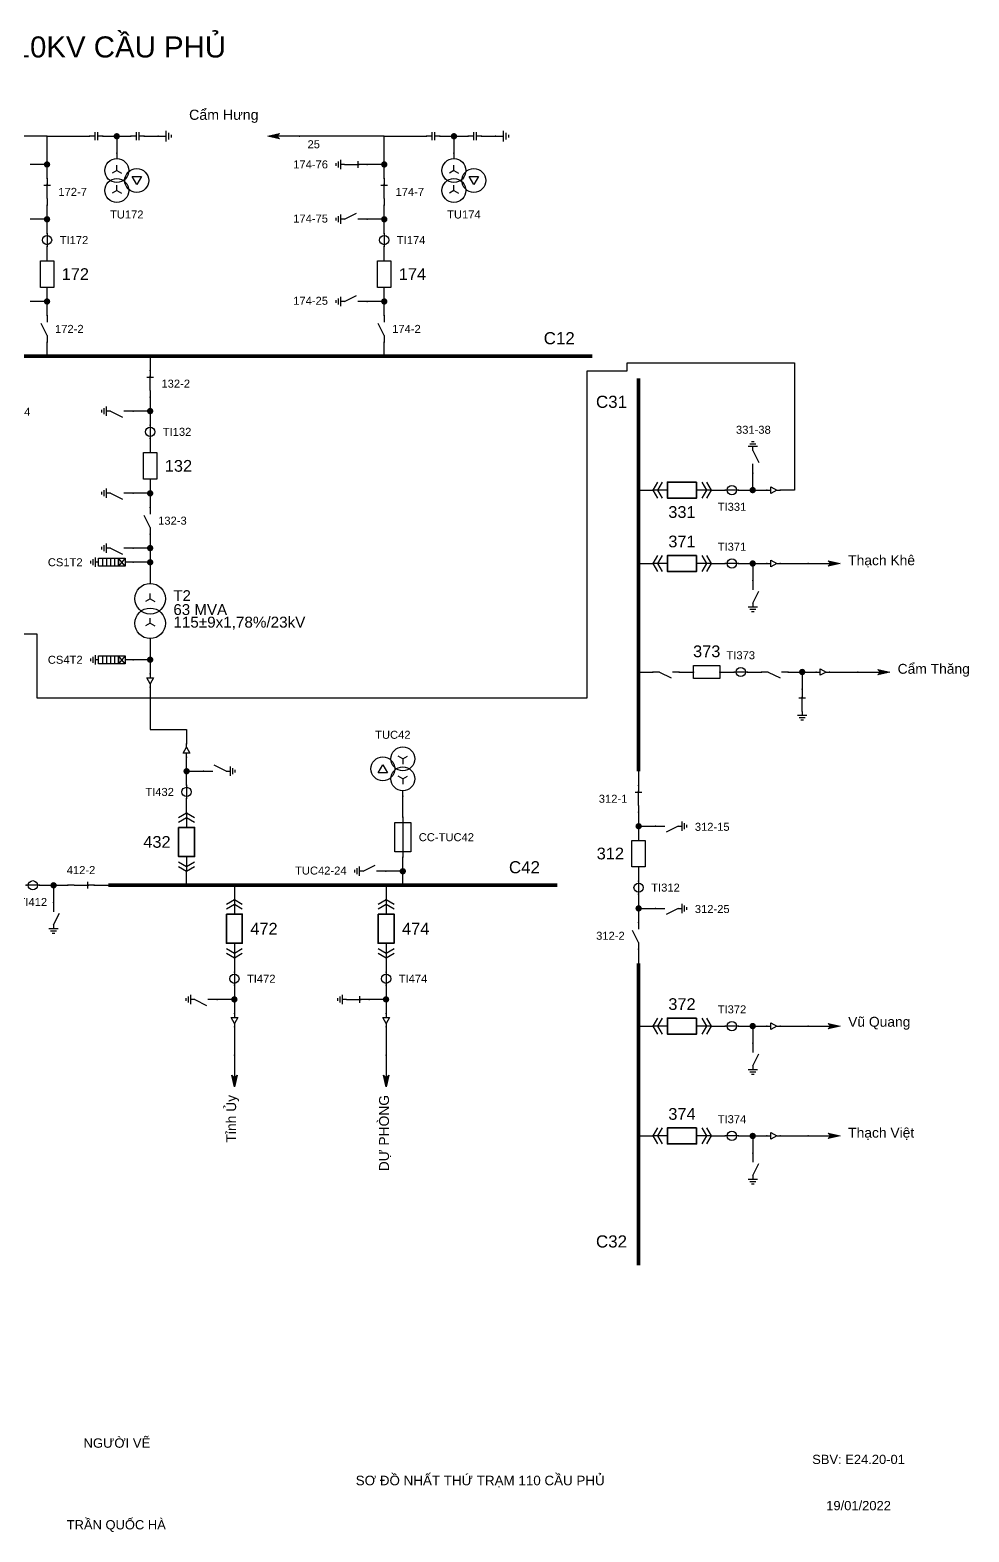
# Model space of a CAD drawing. Header units: millimetres. Extents: x -383 to 411, y 8 to 290.
# Drawn here: x 234.2 to 410.8, y 7.6 to 290.1 of the extents above; entities that cross this region are included whole.
import ezdxf

# ---------------------------------------------------------------- set-up
doc = ezdxf.new("R2010")
doc.units = ezdxf.units.MM
for name, color, linetype, lineweight in [('BUSBAR_110KV', 1, 'Continuous', 50), ('BUSBAR_22KV', 5, 'Continuous', 50), ('BUSBAR_35KV', 30, 'Continuous', 50), ('GROUND', 3, 'Continuous', 25), ('HV_110KV', 1, 'Continuous', 25), ('MV_22KV', 5, 'Continuous', 25), ('MV_35KV', 30, 'Continuous', 25)]:
    doc.layers.add(name, color=color, linetype=linetype, lineweight=lineweight)
doc.layers.add('SYM_PORTS', color=8, linetype='Continuous', plot=False)
doc.layers.add('TEXT', color=7, linetype='Continuous')
doc.styles.add('SLD_TEXT', font='arial.ttf')

# ---------------------------------------------------------------- blocks, each defined once
blk = doc.blocks.new('SYM_DISCONNECTOR_OPEN')
at = {"lineweight": 25}
for points in [[(0, -1.25), (-1.125, 1)], [(0, 2.5), (0, 1.25)], [(0, -1.25), (0, -2.5)]]:
    blk.add_lwpolyline(points, dxfattribs=at)
at = {"layer": 'SYM_PORTS'}
for p in [(0, 2.5), (0, -2.5)]:
    blk.add_point(p, dxfattribs=at)
blk.add_attdef('DEVICE_CODE', (1, -0.5), '', height=2)
blk = doc.blocks.new('SYM_CIRCUIT_BREAKER')
at = {"lineweight": 25}
blk.add_lwpolyline([(-1.25, 2.5), (1.25, 2.5), (1.25, -2.5), (-1.25, -2.5)], close=True, dxfattribs=at)
at = {"layer": 'SYM_PORTS'}
for p in [(0, 2.5), (0, -2.5)]:
    blk.add_point(p, dxfattribs=at)
blk.add_attdef('DEVICE_CODE', (2.25, -0.5), '', height=2)
at = {"flags": 1}
blk.add_attdef('RATING', (2.25, -3.5), '', height=2, dxfattribs=at)
blk = doc.blocks.new('SYM_CURRENT_TRANSFORMER')
at = {"lineweight": 25}
blk.add_lwpolyline([(0, 1.25), (0, -1.25)], dxfattribs=at)
blk.add_circle((0, 0), 0.875, dxfattribs=at)
at = {"layer": 'SYM_PORTS'}
for p in [(0, 1.25), (0, -1.25)]:
    blk.add_point(p, dxfattribs=at)
blk.add_attdef('DEVICE_CODE', (1.875, -1.75), '', height=2)
at = {"flags": 1}
blk.add_attdef('RATIO', (1.875, -4.75), '', height=2, dxfattribs=at)
blk = doc.blocks.new('SYM_DISCONNECTOR_CLOSED')
at = {"lineweight": 25}
for points in [[(-0.625, 1.25), (0.625, 1.25)], [(0, 2.5), (0, 1.25)], [(0, -1.25), (0, 1.5)], [(0, -1.25), (0, -2.5)]]:
    blk.add_lwpolyline(points, dxfattribs=at)
at = {"layer": 'SYM_PORTS'}
for p in [(0, 2.5), (0, -2.5)]:
    blk.add_point(p, dxfattribs=at)
blk.add_attdef('DEVICE_CODE', (1.625, -0.5), '', height=2)
blk = doc.blocks.new('SYM_COUPLING_CAPACITOR')
at = {"lineweight": 25}
for points in [[(-0.75, 0.25), (0.75, 0.25)], [(0, 1.25), (0, 0.25)], [(-0.75, -0.25), (0.75, -0.25)], [(0, -0.25), (0, -1.25)]]:
    blk.add_lwpolyline(points, dxfattribs=at)
at = {"layer": 'SYM_PORTS'}
for p in [(0, 1.25), (0, -1.25)]:
    blk.add_point(p, dxfattribs=at)
blk.add_attdef('DEVICE_CODE', (1.75, -1.75), '', height=2)
blk = doc.blocks.new('SYM_VOLTAGE_TRANSFORMER')
at = {"lineweight": 25}
for points in [[(0, 4.625), (0, 3.625)], [(0, 1.375), (-0.8625, 0.875)], [(0, 1.375), (0, 2.375)], [(0, 1.375), (0.8625, 0.875)], [(0, -2.375), (-0.8625, -2.875)], [(0, -2.375), (0, -1.375)], [(0, -2.375), (0.8625, -2.875)]]:
    blk.add_lwpolyline(points, dxfattribs=at)
blk.add_lwpolyline([(2.875, 0.25), (4.625, 0.25), (3.75, -1.25)], close=True, dxfattribs=at)
for centre in [(0, 1.375), (3.75, -0.5), (0, -2.375)]:
    blk.add_circle(centre, 2.25, dxfattribs=at)
at = {"layer": 'SYM_PORTS'}
blk.add_point((0, 4.625), dxfattribs=at)
blk.add_attdef('DEVICE_CODE', (7, 1.625), '', height=2)
at = {"flags": 1}
blk.add_attdef('RATIO', (7, -1.375), '', height=2, dxfattribs=at)
blk = doc.blocks.new('SYM_GROUND_SYMBOL')
at = {"lineweight": 25}
for points in [[(0, 1.25), (0, -0.25)], [(-1, -0.25), (1, -0.25)], [(-0.625, -0.75), (0.625, -0.75)], [(-0.25, -1.25), (0.25, -1.25)]]:
    blk.add_lwpolyline(points, dxfattribs=at)
at = {"layer": 'SYM_PORTS'}
blk.add_point((0, 1.25), dxfattribs=at)
blk = doc.blocks.new('SYM_EARTHING_SWITCH_OPEN')
at = {"lineweight": 25}
for points in [[(0, 3), (0, 1.25)], [(0, -1.25), (-1.125, 1)], [(-0.875, -2), (0.875, -2)], [(-0.5625, -2.4375), (0.5625, -2.4375)], [(0, -1.25), (0, -2)], [(-0.25, -2.875), (0.25, -2.875)]]:
    blk.add_lwpolyline(points, dxfattribs=at)
at = {"layer": 'SYM_PORTS'}
blk.add_point((0, 3), dxfattribs=at)
blk.add_attdef('DEVICE_CODE', (1.875, 0), '', height=2)
blk = doc.blocks.new('SYM_EARTHING_SWITCH_CLOSED')
at = {"lineweight": 25}
for points in [[(0, 3), (0, 1.25)], [(-0.625, 1.25), (0.625, 1.25)], [(0, -1.25), (0, 1.5)], [(-0.875, -2), (0.875, -2)], [(-0.5625, -2.4375), (0.5625, -2.4375)], [(0, -1.25), (0, -2)], [(-0.25, -2.875), (0.25, -2.875)]]:
    blk.add_lwpolyline(points, dxfattribs=at)
at = {"layer": 'SYM_PORTS'}
blk.add_point((0, 3), dxfattribs=at)
blk.add_attdef('DEVICE_CODE', (1.875, 0), '', height=2)
blk = doc.blocks.new('SYM_LINE_FEEDER_ARROW')
blk.add_hatch(color=7).paths.add_polyline_path([(0, -3), (-0.5, -0.75), (0, -1.25), (0.5, -0.75)])
at = {"lineweight": 25}
blk.add_lwpolyline([(0, 3), (0, -1.25)], dxfattribs=at)
blk.add_lwpolyline([(0, -3), (-0.5, -0.75), (0, -1.25), (0.5, -0.75)], close=True, dxfattribs=at)
at = {"layer": 'SYM_PORTS'}
blk.add_point((0, 3), dxfattribs=at)
blk.add_attdef('LINE_NAME', (1.5, 0), '', height=2)
blk = doc.blocks.new('SYM_SURGE_ARRESTER')
at = {"lineweight": 25}
for points in [[(0, 4), (0, 2.5)], [(-0.75, 2.5), (0.75, 1.25)], [(0.75, 2.5), (-0.75, 1.25)], [(-0.75, 0.5), (0.75, 0.5)], [(-0.75, -0.25), (0.75, -0.25)], [(-0.75, -1), (0.75, -1)], [(-0.75, -1.75), (0.75, -1.75)], [(0, -2.5), (0, -3.125)], [(-0.875, -3.125), (0.875, -3.125)], [(-0.5625, -3.5625), (0.5625, -3.5625)], [(-0.25, -4), (0.25, -4)]]:
    blk.add_lwpolyline(points, dxfattribs=at)
for points in [[(-0.75, 2.5), (0.75, 2.5), (0.75, 1.25), (-0.75, 1.25)], [(-0.75, 1.25), (0.75, 1.25), (0.75, -2.5), (-0.75, -2.5)]]:
    blk.add_lwpolyline(points, close=True, dxfattribs=at)
at = {"layer": 'SYM_PORTS'}
blk.add_point((0, 4), dxfattribs=at)
blk.add_attdef('DEVICE_CODE', (1.875, 1), '', height=2)
blk = doc.blocks.new('SYM_TRANSFORMER_2W')
at = {"lineweight": 25}
for points in [[(0, 2.3125), (0, 3.3125)], [(0, 2.3125), (-0.8625, 1.8125)], [(0, 2.3125), (0.8625, 1.8125)], [(0, -2.3125), (-0.8625, -2.8125)], [(0, -2.3125), (0, -1.3125)], [(0, -2.3125), (0.8625, -2.8125)]]:
    blk.add_lwpolyline(points, dxfattribs=at)
for centre in [(0, 2.3125), (0, -2.3125)]:
    blk.add_circle(centre, 2.875, dxfattribs=at)
at = {"layer": 'SYM_PORTS'}
for p in [(0, 5.1875), (0, -5.1875)]:
    blk.add_point(p, dxfattribs=at)
blk.add_attdef('DEVICE_CODE', (3.875, 2.1875), '', height=2)
at = {"flags": 1}
for tag, p in [('POWER', (3.875, -0.8125)), ('VOLTAGE_RATIO', (3.875, -3.8125))]:
    blk.add_attdef(tag, p, '', height=2, dxfattribs=at)
blk = doc.blocks.new('SYM_CABLE_TERMINATION')
at = {"lineweight": 25}
blk.add_lwpolyline([(-0.625, 0.5), (0.625, 0.5), (0, -0.625)], close=True, dxfattribs=at)
for points in [[(0, 1.25), (0, 0.5)], [(0, -0.625), (0, -1.25)]]:
    blk.add_lwpolyline(points, dxfattribs=at)
at = {"layer": 'SYM_PORTS'}
for p in [(0, 1.25), (0, -1.25)]:
    blk.add_point(p, dxfattribs=at)
blk = doc.blocks.new('SYM_DRAWOUT_BREAKER')
at = {"lineweight": 25}
for points in [[(-1.5, 4.625), (0, 5.5), (1.5, 4.625)], [(-1.5, 3.75), (0, 4.625), (1.5, 3.75)], [(0, 5.5), (0, 2.75)], [(0, -2.75), (0, -5.5)], [(-1.5, -3.75), (0, -4.625), (1.5, -3.75)], [(-1.5, -4.625), (0, -5.5), (1.5, -4.625)]]:
    blk.add_lwpolyline(points, dxfattribs=at)
at = {"lineweight": 35}
blk.add_lwpolyline([(-1.5, 2.75), (1.5, 2.75), (1.5, -2.75), (-1.5, -2.75)], close=True, dxfattribs=at)
at = {"layer": 'SYM_PORTS'}
for p in [(0, 5.5), (0, -5.5)]:
    blk.add_point(p, dxfattribs=at)
blk.add_attdef('DEVICE_CODE', (2.5, 2.5), '', height=2)
at = {"flags": 1}
blk.add_attdef('RATING', (2.5, -0.5), '', height=2, dxfattribs=at)
blk = doc.blocks.new('SYM_FUSE_DISCONNECTOR')
at = {"lineweight": 25}
blk.add_lwpolyline([(0, 3.75), (0, -3.75)], dxfattribs=at)
blk.add_lwpolyline([(-1.5, 2.75), (1.5, 2.75), (1.5, -2.75), (-1.5, -2.75)], close=True, dxfattribs=at)
at = {"layer": 'SYM_PORTS'}
for p in [(0, 3.75), (0, -3.75)]:
    blk.add_point(p, dxfattribs=at)
blk.add_attdef('DEVICE_CODE', (2.5, 0.75), '', height=2)
at = {"flags": 1}
blk.add_attdef('RATING', (2.5, -2.25), '', height=2, dxfattribs=at)

msp = doc.modelspace()

# ---------------------------------------------------------------- hatches: boundary and pattern name
at = {"layer": 'HV_110KV'}
h = msp.add_hatch(color=7, dxfattribs=at)
edge = h.paths.add_edge_path()
edge.add_arc((250.51, 270.15), 0.6, 0, 360)
h = msp.add_hatch(color=7, dxfattribs=at)
edge = h.paths.add_edge_path()
edge.add_arc((313.94, 270.15), 0.6, 0, 360)
h = msp.add_hatch(color=7, dxfattribs=at)
edge = h.paths.add_edge_path()
edge.add_arc((237.39, 264.84), 0.6, 0, 360)
h = msp.add_hatch(color=7, dxfattribs=at)
edge = h.paths.add_edge_path()
edge.add_arc((300.83, 264.84), 0.6, 0, 360)
h = msp.add_hatch(color=7, dxfattribs=at)
edge = h.paths.add_edge_path()
edge.add_arc((237.39, 254.53), 0.6, 0, 360)
h = msp.add_hatch(color=7, dxfattribs=at)
edge = h.paths.add_edge_path()
edge.add_arc((300.83, 254.53), 0.6, 0, 360)
h = msp.add_hatch(color=7, dxfattribs=at)
edge = h.paths.add_edge_path()
edge.add_arc((237.39, 239.07), 0.6, 0, 360)
h = msp.add_hatch(color=7, dxfattribs=at)
edge = h.paths.add_edge_path()
edge.add_arc((300.83, 239.07), 0.6, 0, 360)
h = msp.add_hatch(color=7, dxfattribs=at)
edge = h.paths.add_edge_path()
edge.add_arc((256.79, 218.45), 0.6, 0, 360)
h = msp.add_hatch(color=7, dxfattribs=at)
edge = h.paths.add_edge_path()
edge.add_arc((256.79, 202.99), 0.6, 0, 360)
h = msp.add_hatch(color=7, dxfattribs=at)
edge = h.paths.add_edge_path()
edge.add_arc((256.79, 192.68), 0.6, 0, 360)
h = msp.add_hatch(color=7, dxfattribs=at)
edge = h.paths.add_edge_path()
edge.add_arc((256.79, 190.02), 0.6, 0, 360)
at = {"layer": 'MV_22KV'}
h = msp.add_hatch(color=7, dxfattribs=at)
edge = h.paths.add_edge_path()
edge.add_arc((256.79, 171.69), 0.6, 0, 360)
h = msp.add_hatch(color=7, dxfattribs=at)
edge = h.paths.add_edge_path()
edge.add_arc((263.64, 150.72), 0.6, 0, 360)
h = msp.add_hatch(color=7, dxfattribs=at)
edge = h.paths.add_edge_path()
edge.add_arc((304.32, 131.91), 0.6, 0, 360)
h = msp.add_hatch(color=7, dxfattribs=at)
edge = h.paths.add_edge_path()
edge.add_arc((238.62, 129.26), 0.6, 0, 360)
h = msp.add_hatch(color=7, dxfattribs=at)
edge = h.paths.add_edge_path()
edge.add_arc((272.63, 107.8), 0.6, 0, 360)
h = msp.add_hatch(color=7, dxfattribs=at)
edge = h.paths.add_edge_path()
edge.add_arc((301.17, 107.8), 0.6, 0, 360)
at = {"layer": 'MV_35KV'}
h = msp.add_hatch(color=7, dxfattribs=at)
edge = h.paths.add_edge_path()
edge.add_arc((370.15, 203.59), 0.6, 0, 360)
h = msp.add_hatch(color=7, dxfattribs=at)
edge = h.paths.add_edge_path()
edge.add_arc((370.15, 189.79), 0.6, 0, 360)
h = msp.add_hatch(color=7, dxfattribs=at)
edge = h.paths.add_edge_path()
edge.add_arc((379.46, 169.38), 0.6, 0, 360)
h = msp.add_hatch(color=7, dxfattribs=at)
edge = h.paths.add_edge_path()
edge.add_arc((348.69, 140.38), 0.6, 0, 360)
h = msp.add_hatch(color=7, dxfattribs=at)
edge = h.paths.add_edge_path()
edge.add_arc((348.69, 124.92), 0.6, 0, 360)
h = msp.add_hatch(color=7, dxfattribs=at)
edge = h.paths.add_edge_path()
edge.add_arc((370.15, 102.78), 0.6, 0, 360)
h = msp.add_hatch(color=7, dxfattribs=at)
edge = h.paths.add_edge_path()
edge.add_arc((370.15, 82.12), 0.6, 0, 360)

# ---------------------------------------------------------------- linework, layer by layer
at = {"layer": 'BUSBAR_110KV', "const_width": 0.691}
msp.add_lwpolyline([(184.42, 228.76), (339.95, 228.76)], dxfattribs=at)
at = {"layer": 'BUSBAR_22KV', "const_width": 0.691}
msp.add_lwpolyline([(248.93, 129.26), (333.42, 129.26)], dxfattribs=at)
at = {"layer": 'BUSBAR_35KV', "const_width": 0.691}
for points in [[(348.69, 224.64), (348.69, 150.69)], [(348.69, 114.61), (348.69, 57.78)]]:
    msp.add_lwpolyline(points, dxfattribs=at)
at = {"layer": 'GROUND'}
for points in [[(255.67, 270.15), (258.32, 270.15)], [(319.1, 270.15), (321.75, 270.15)]]:
    msp.add_lwpolyline(points, dxfattribs=at)
at = {"layer": 'HV_110KV'}
for points in [[(237.39, 270.15), (221.47, 270.15)], [(237.39, 264.84), (237.39, 270.15)], [(237.39, 270.15), (245.36, 270.15)], [(247.86, 270.15), (250.51, 270.15)], [(250.51, 270.15), (250.51, 266.94)], [(250.51, 270.15), (253.17, 270.15)], [(300.83, 270.15), (284.9, 270.15)], [(300.83, 264.84), (300.83, 270.15)], [(300.83, 270.15), (308.79, 270.15)], [(311.29, 270.15), (313.94, 270.15)], [(313.94, 270.15), (313.94, 266.94)], [(313.94, 270.15), (316.6, 270.15)], [(237.39, 264.84), (234.19, 264.84)], [(237.39, 262.18), (237.39, 264.84)], [(300.83, 264.84), (297.62, 264.84)], [(300.83, 262.18), (300.83, 264.84)], [(237.39, 254.53), (237.39, 257.18)], [(300.83, 254.53), (300.83, 257.18)], [(237.39, 254.53), (234.19, 254.53)], [(237.39, 251.88), (237.39, 254.53)], [(300.83, 254.53), (297.62, 254.53)], [(300.83, 251.88), (300.83, 254.53)], [(237.39, 246.72), (237.39, 249.38)], [(300.83, 246.72), (300.83, 249.38)], [(237.39, 239.07), (237.39, 241.72)], [(300.83, 239.07), (300.83, 241.72)], [(237.39, 239.07), (234.19, 239.07)], [(237.39, 236.41), (237.39, 239.07)], [(300.83, 239.07), (297.62, 239.07)], [(300.83, 236.41), (300.83, 239.07)], [(237.39, 228.76), (237.39, 231.41)], [(300.83, 228.76), (300.83, 231.41)], [(256.79, 228.76), (256.79, 226.1)], [(256.79, 221.1), (256.79, 218.45)], [(256.79, 218.45), (253.58, 218.45)], [(256.79, 218.45), (256.79, 215.8)], [(256.79, 213.3), (256.79, 210.64)], [(256.79, 205.64), (256.79, 202.99)], [(256.79, 202.99), (253.58, 202.99)], [(256.79, 202.99), (256.79, 200.33)], [(256.79, 195.33), (256.79, 192.68)], [(256.79, 192.68), (253.58, 192.68)], [(256.79, 192.68), (256.79, 190.02)], [(256.79, 190.02), (253.58, 190.02)], [(256.79, 190.02), (256.79, 186.04)]]:
    msp.add_lwpolyline(points, dxfattribs=at)
at = {"layer": 'MV_22KV'}
for points in [[(256.79, 175.67), (256.79, 171.69)], [(256.79, 171.69), (253.58, 171.69)], [(256.79, 171.69), (256.79, 169.03)], [(256.79, 166.53), (256.79, 163.83), (256.79, 158.58), (263.64, 158.58), (263.64, 155.88)], [(263.64, 150.72), (263.64, 153.38)], [(263.64, 148.07), (263.64, 150.72)], [(263.64, 150.72), (266.84, 150.72)], [(263.64, 142.91), (263.64, 145.57)], [(304.32, 142.07), (304.32, 146.05)], [(304.32, 131.91), (304.32, 134.57)], [(263.64, 129.26), (263.64, 131.91)], [(304.32, 131.91), (301.12, 131.91)], [(304.32, 129.26), (304.32, 131.91)], [(235.97, 129.26), (238.62, 129.26)], [(238.62, 129.26), (238.62, 126.05)], [(238.62, 129.26), (241.27, 129.26)], [(246.27, 129.26), (248.93, 129.26)], [(272.63, 129.26), (272.63, 126.6)], [(301.17, 129.26), (301.17, 126.6)], [(272.63, 115.6), (272.63, 112.95)], [(301.17, 115.6), (301.17, 112.95)], [(272.63, 110.45), (272.63, 107.8)], [(301.17, 110.45), (301.17, 107.8)], [(272.63, 107.8), (269.42, 107.8)], [(272.63, 107.8), (272.63, 105.14)], [(301.17, 107.8), (297.97, 107.8)], [(301.17, 107.8), (301.17, 105.14)], [(272.63, 102.64), (272.63, 97.33)], [(301.17, 102.64), (301.17, 97.33)]]:
    msp.add_lwpolyline(points, dxfattribs=at)
at = {"layer": 'MV_35KV'}
for points in [[(81.04, 176.54), (83.74, 176.54), (235.5, 176.54), (235.5, 164.55), (339, 164.55), (339, 226.05), (346.5, 226.05), (346.5, 227.55), (378, 227.55), (378, 203.59), (375.3, 203.59)], [(370.15, 203.59), (370.15, 206.79)], [(348.69, 203.59), (351.34, 203.59)], [(362.34, 203.59), (364.99, 203.59)], [(367.49, 203.59), (370.15, 203.59)], [(370.15, 203.59), (372.8, 203.59)], [(348.69, 189.79), (351.34, 189.79)], [(362.34, 189.79), (364.99, 189.79)], [(367.49, 189.79), (370.15, 189.79)], [(370.15, 189.79), (370.15, 186.58)], [(370.15, 189.79), (372.8, 189.79)], [(375.3, 189.79), (380.61, 189.79)], [(348.69, 169.38), (351.34, 169.38)], [(356.34, 169.38), (358.99, 169.38)], [(363.99, 169.38), (366.65, 169.38)], [(369.15, 169.38), (371.8, 169.38)], [(376.8, 169.38), (379.46, 169.38)], [(379.46, 169.38), (379.46, 166.18)], [(379.46, 169.38), (382.11, 169.38)], [(384.61, 169.38), (389.92, 169.38)], [(348.69, 150.69), (348.69, 148.03)], [(348.69, 143.03), (348.69, 140.38)], [(348.69, 140.38), (351.89, 140.38)], [(348.69, 140.38), (348.69, 137.72)], [(348.69, 132.72), (348.69, 130.07)], [(348.69, 127.57), (348.69, 124.92)], [(348.69, 124.92), (351.89, 124.92)], [(348.69, 124.92), (348.69, 122.26)], [(348.69, 117.26), (348.69, 114.61)], [(348.69, 102.78), (351.34, 102.78)], [(362.34, 102.78), (364.99, 102.78)], [(367.49, 102.78), (370.15, 102.78)], [(370.15, 102.78), (370.15, 99.57)], [(370.15, 102.78), (372.8, 102.78)], [(375.3, 102.78), (380.61, 102.78)], [(348.69, 82.12), (351.34, 82.12)], [(362.34, 82.12), (364.99, 82.12)], [(367.49, 82.12), (370.15, 82.12)], [(370.15, 82.12), (370.15, 78.91)], [(370.15, 82.12), (372.8, 82.12)], [(375.3, 82.12), (380.61, 82.12)]]:
    msp.add_lwpolyline(points, dxfattribs=at)

# ---------------------------------------------------------------- block references
at = {"layer": 'GROUND'}
for name, p, rotation in [('SYM_COUPLING_CAPACITOR', (254.42, 270.15), 270), ('SYM_GROUND_SYMBOL', (259.57, 270.15), 90), ('SYM_COUPLING_CAPACITOR', (317.85, 270.15), 270), ('SYM_GROUND_SYMBOL', (323, 270.15), 90)]:
    msp.add_blockref(name, p, dxfattribs=dict(at, rotation=rotation))
at = {"layer": 'HV_110KV', "rotation": 270}
for name, p in [('SYM_COUPLING_CAPACITOR', (246.61, 270.15)), ('SYM_LINE_FEEDER_ARROW', (281.9, 270.15)), ('SYM_COUPLING_CAPACITOR', (310.04, 270.15))]:
    msp.add_blockref(name, p, dxfattribs=at)
at = {"layer": 'HV_110KV'}
ref = msp.add_blockref('SYM_VOLTAGE_TRANSFORMER', (250.51, 262.32), dxfattribs=at)
ref.add_attrib('DEVICE_CODE', 'TU172', (249.23, 254.68), dxfattribs={"layer": 'TEXT', "height": 1.505, "style": 'SLD_TEXT'})
ref = msp.add_blockref('SYM_EARTHING_SWITCH_CLOSED', (294.62, 264.84), dxfattribs=dict(at, rotation=270))
ref.add_attrib('DEVICE_CODE', '174-76', (283.7, 264.1), dxfattribs={"layer": 'TEXT', "height": 1.505, "style": 'SLD_TEXT'})
ref = msp.add_blockref('SYM_VOLTAGE_TRANSFORMER', (313.94, 262.32), dxfattribs=at)
ref.add_attrib('DEVICE_CODE', 'TU174', (312.66, 254.68), dxfattribs={"layer": 'TEXT', "height": 1.505, "style": 'SLD_TEXT'})
ref = msp.add_blockref('SYM_DISCONNECTOR_CLOSED', (237.39, 259.68), dxfattribs=at)
ref.add_attrib('DEVICE_CODE', '172-7', (239.52, 258.93), dxfattribs={"layer": 'TEXT', "height": 1.505, "style": 'SLD_TEXT'})
ref = msp.add_blockref('SYM_DISCONNECTOR_CLOSED', (300.83, 259.68), dxfattribs=at)
ref.add_attrib('DEVICE_CODE', '174-7', (302.95, 258.93), dxfattribs={"layer": 'TEXT', "height": 1.505, "style": 'SLD_TEXT'})
ref = msp.add_blockref('SYM_EARTHING_SWITCH_OPEN', (294.62, 254.53), dxfattribs=dict(at, rotation=270))
ref.add_attrib('DEVICE_CODE', '174-75', (283.7, 253.91), dxfattribs={"layer": 'TEXT', "height": 1.505, "style": 'SLD_TEXT'})
ref = msp.add_blockref('SYM_CURRENT_TRANSFORMER', (237.39, 250.63), dxfattribs=at)
ref.add_attrib('DEVICE_CODE', 'TI172', (239.77, 249.87), dxfattribs={"layer": 'TEXT', "height": 1.505, "style": 'SLD_TEXT'})
ref = msp.add_blockref('SYM_CURRENT_TRANSFORMER', (300.83, 250.63), dxfattribs=at)
ref.add_attrib('DEVICE_CODE', 'TI174', (303.2, 249.87), dxfattribs={"layer": 'TEXT', "height": 1.505, "style": 'SLD_TEXT'})
ref = msp.add_blockref('SYM_CIRCUIT_BREAKER', (237.39, 244.22), dxfattribs=at)
ref.add_attrib('DEVICE_CODE', '172', (240.14, 243.12), dxfattribs={"layer": 'TEXT', "height": 2.205, "style": 'SLD_TEXT'})
ref = msp.add_blockref('SYM_CIRCUIT_BREAKER', (300.83, 244.22), dxfattribs=at)
ref.add_attrib('DEVICE_CODE', '174', (303.57, 243.12), dxfattribs={"layer": 'TEXT', "height": 2.205, "style": 'SLD_TEXT'})
ref = msp.add_blockref('SYM_EARTHING_SWITCH_OPEN', (294.62, 239.07), dxfattribs=dict(at, rotation=270))
ref.add_attrib('DEVICE_CODE', '174-25', (283.7, 238.45), dxfattribs={"layer": 'TEXT', "height": 1.505, "style": 'SLD_TEXT'})
ref = msp.add_blockref('SYM_DISCONNECTOR_OPEN', (237.39, 233.91), dxfattribs=at)
ref.add_attrib('DEVICE_CODE', '172-2', (238.89, 233.16), dxfattribs={"layer": 'TEXT', "height": 1.505, "style": 'SLD_TEXT'})
ref = msp.add_blockref('SYM_DISCONNECTOR_OPEN', (300.83, 233.91), dxfattribs=at)
ref.add_attrib('DEVICE_CODE', '174-2', (302.32, 233.16), dxfattribs={"layer": 'TEXT', "height": 1.505, "style": 'SLD_TEXT'})
ref = msp.add_blockref('SYM_DISCONNECTOR_CLOSED', (256.79, 223.6), dxfattribs=at)
ref.add_attrib('DEVICE_CODE', '132-2', (258.91, 222.86), dxfattribs={"layer": 'TEXT', "height": 1.505, "style": 'SLD_TEXT'})
ref = msp.add_blockref('SYM_EARTHING_SWITCH_OPEN', (250.58, 218.45), dxfattribs=dict(at, xscale=-1, rotation=270))
ref.add_attrib('DEVICE_CODE', '132-25', (239.66, 217.58), dxfattribs={"layer": 'TEXT', "extrusion": (0, 0, -1), "height": 1.505, "style": 'SLD_TEXT'})
ref = msp.add_blockref('SYM_EARTHING_SWITCH_OPEN', (220.18, 218.45), dxfattribs=dict(at, rotation=90))
ref.add_attrib('DEVICE_CODE', 'TUC12-24', (224.56, 217.57), dxfattribs={"layer": 'TEXT', "height": 1.505, "style": 'SLD_TEXT'})
ref = msp.add_blockref('SYM_CURRENT_TRANSFORMER', (256.79, 214.55), dxfattribs=at)
ref.add_attrib('DEVICE_CODE', 'TI132', (259.16, 213.8), dxfattribs={"layer": 'TEXT', "height": 1.505, "style": 'SLD_TEXT'})
ref = msp.add_blockref('SYM_CIRCUIT_BREAKER', (256.79, 208.14), dxfattribs=at)
ref.add_attrib('DEVICE_CODE', '132', (259.54, 207.05), dxfattribs={"layer": 'TEXT', "height": 2.206, "style": 'SLD_TEXT'})
ref = msp.add_blockref('SYM_EARTHING_SWITCH_OPEN', (250.58, 202.99), dxfattribs=dict(at, xscale=-1, rotation=270))
ref.add_attrib('DEVICE_CODE', '132-35', (239.66, 202.12), dxfattribs={"layer": 'TEXT', "extrusion": (0, 0, -1), "height": 1.505, "style": 'SLD_TEXT'})
ref = msp.add_blockref('SYM_DISCONNECTOR_OPEN', (256.79, 197.83), dxfattribs=at)
ref.add_attrib('DEVICE_CODE', '132-3', (258.29, 197.09), dxfattribs={"layer": 'TEXT', "height": 1.505, "style": 'SLD_TEXT'})
ref = msp.add_blockref('SYM_EARTHING_SWITCH_OPEN', (250.58, 192.68), dxfattribs=dict(at, xscale=-1, rotation=270))
ref.add_attrib('DEVICE_CODE', '132-38', (239.66, 191.81), dxfattribs={"layer": 'TEXT', "extrusion": (0, 0, -1), "height": 1.505, "style": 'SLD_TEXT'})
ref = msp.add_blockref('SYM_SURGE_ARRESTER', (249.58, 190.02), dxfattribs=dict(at, rotation=270))
ref.add_attrib('DEVICE_CODE', 'CS1T2', (237.54, 189.27), dxfattribs={"layer": 'TEXT', "height": 1.505, "style": 'SLD_TEXT'})
ref = msp.add_blockref('SYM_TRANSFORMER_2W', (256.79, 180.85), dxfattribs=at)
ref.add_attrib('DEVICE_CODE', 'T2', (261.16, 182.75), dxfattribs={"layer": 'TEXT', "height": 2.018, "style": 'SLD_TEXT'})
at = {"layer": 'MV_22KV'}
ref = msp.add_blockref('SYM_SURGE_ARRESTER', (249.58, 171.69), dxfattribs=dict(at, rotation=270))
ref.add_attrib('DEVICE_CODE', 'CS4T2', (237.54, 170.93), dxfattribs={"layer": 'TEXT', "height": 1.505, "style": 'SLD_TEXT'})
for name, p in [('SYM_CABLE_TERMINATION', (256.79, 167.78)), ('SYM_CABLE_TERMINATION', (272.63, 103.89)), ('SYM_CABLE_TERMINATION', (301.17, 103.89)), ('SYM_LINE_FEEDER_ARROW', (272.63, 94.33)), ('SYM_LINE_FEEDER_ARROW', (301.17, 94.33))]:
    msp.add_blockref(name, p, dxfattribs=at)
ref = msp.add_blockref('SYM_VOLTAGE_TRANSFORMER', (304.32, 150.67), dxfattribs=dict(at, rotation=180))
ref.add_attrib('DEVICE_CODE', 'TUC42', (299.12, 156.82), dxfattribs={"layer": 'TEXT', "height": 1.505, "style": 'SLD_TEXT'})
at = {"layer": 'MV_22KV', "rotation": 180}
msp.add_blockref('SYM_CABLE_TERMINATION', (263.64, 154.63), dxfattribs=at)
at = {"layer": 'MV_22KV', "xscale": -1}
for name, p, rotation in [('SYM_EARTHING_SWITCH_OPEN', (269.84, 150.72), 90), ('SYM_EARTHING_SWITCH_CLOSED', (294.97, 107.8), 270), ('SYM_EARTHING_SWITCH_OPEN', (266.42, 107.8), 270)]:
    msp.add_blockref(name, p, dxfattribs=dict(at, rotation=rotation))
at = {"layer": 'MV_22KV'}
ref = msp.add_blockref('SYM_CURRENT_TRANSFORMER', (263.64, 146.82), dxfattribs=at)
ref.add_attrib('DEVICE_CODE', 'TI432', (255.88, 146.07), dxfattribs={"layer": 'TEXT', "height": 1.505, "style": 'SLD_TEXT'})
ref = msp.add_blockref('SYM_DRAWOUT_BREAKER', (263.64, 137.41), dxfattribs=at)
ref.add_attrib('DEVICE_CODE', '432', (255.5, 136.32), dxfattribs={"layer": 'TEXT', "height": 2.206, "style": 'SLD_TEXT'})
ref = msp.add_blockref('SYM_FUSE_DISCONNECTOR', (304.32, 138.32), dxfattribs=at)
ref.add_attrib('DEVICE_CODE', 'CC-TUC42', (307.32, 137.56), dxfattribs={"layer": 'TEXT', "height": 1.505, "style": 'SLD_TEXT'})
ref = msp.add_blockref('SYM_DISCONNECTOR_CLOSED', (243.77, 129.26), dxfattribs=dict(at, rotation=270))
ref.add_attrib('DEVICE_CODE', '412-2', (241.09, 131.38), dxfattribs={"layer": 'TEXT', "height": 1.505, "style": 'SLD_TEXT'})
ref = msp.add_blockref('SYM_EARTHING_SWITCH_OPEN', (298.12, 131.91), dxfattribs=dict(at, rotation=270))
ref.add_attrib('DEVICE_CODE', 'TUC42-24', (284.05, 131.28), dxfattribs={"layer": 'TEXT', "height": 1.505, "style": 'SLD_TEXT'})
ref = msp.add_blockref('SYM_CURRENT_TRANSFORMER', (234.72, 129.26), dxfattribs=dict(at, rotation=270))
ref.add_attrib('DEVICE_CODE', 'TI412', (232.03, 125.37), dxfattribs={"layer": 'TEXT', "height": 1.505, "style": 'SLD_TEXT'})
ref = msp.add_blockref('SYM_EARTHING_SWITCH_OPEN', (238.62, 123.05), dxfattribs=dict(at, xscale=-1))
ref.add_attrib('DEVICE_CODE', '412-25', (235.47, 117.17), dxfattribs={"layer": 'TEXT', "extrusion": (0, 0, -1), "height": 1.505, "style": 'SLD_TEXT'})
ref = msp.add_blockref('SYM_DRAWOUT_BREAKER', (272.63, 121.1), dxfattribs=at)
ref.add_attrib('DEVICE_CODE', '472', (275.63, 120), dxfattribs={"layer": 'TEXT', "height": 2.205, "style": 'SLD_TEXT'})
ref = msp.add_blockref('SYM_DRAWOUT_BREAKER', (301.17, 121.1), dxfattribs=at)
ref.add_attrib('DEVICE_CODE', '474', (304.17, 120), dxfattribs={"layer": 'TEXT', "height": 2.208, "style": 'SLD_TEXT'})
ref = msp.add_blockref('SYM_CURRENT_TRANSFORMER', (272.63, 111.7), dxfattribs=at)
ref.add_attrib('DEVICE_CODE', 'TI472', (275, 110.94), dxfattribs={"layer": 'TEXT', "height": 1.505, "style": 'SLD_TEXT'})
ref = msp.add_blockref('SYM_CURRENT_TRANSFORMER', (301.17, 111.7), dxfattribs=at)
ref.add_attrib('DEVICE_CODE', 'TI474', (303.55, 110.95), dxfattribs={"layer": 'TEXT', "height": 1.505, "style": 'SLD_TEXT'})
at = {"layer": 'MV_35KV'}
ref = msp.add_blockref('SYM_EARTHING_SWITCH_OPEN', (370.15, 209.79), dxfattribs=dict(at, rotation=180))
ref.add_attrib('DEVICE_CODE', '331-38', (367, 214.19), dxfattribs={"layer": 'TEXT', "height": 1.505, "style": 'SLD_TEXT'})
ref = msp.add_blockref('SYM_DRAWOUT_BREAKER', (356.84, 203.59), dxfattribs=dict(at, rotation=270))
ref.add_attrib('DEVICE_CODE', '331', (354.27, 198.37), dxfattribs={"layer": 'TEXT', "height": 2.206, "style": 'SLD_TEXT'})
ref = msp.add_blockref('SYM_CURRENT_TRANSFORMER', (366.24, 203.59), dxfattribs=dict(at, rotation=270))
ref.add_attrib('DEVICE_CODE', 'TI331', (363.56, 199.7), dxfattribs={"layer": 'TEXT', "height": 1.505, "style": 'SLD_TEXT'})
at = {"layer": 'MV_35KV', "rotation": 90}
for name, p in [('SYM_CABLE_TERMINATION', (374.05, 203.59)), ('SYM_CABLE_TERMINATION', (374.05, 189.79)), ('SYM_LINE_FEEDER_ARROW', (383.61, 189.79)), ('SYM_CABLE_TERMINATION', (383.36, 169.38)), ('SYM_LINE_FEEDER_ARROW', (392.92, 169.38)), ('SYM_CABLE_TERMINATION', (374.05, 102.78)), ('SYM_LINE_FEEDER_ARROW', (383.61, 102.78)), ('SYM_CABLE_TERMINATION', (374.05, 82.12)), ('SYM_LINE_FEEDER_ARROW', (383.61, 82.12))]:
    msp.add_blockref(name, p, dxfattribs=at)
at = {"layer": 'MV_35KV'}
ref = msp.add_blockref('SYM_DRAWOUT_BREAKER', (356.84, 189.79), dxfattribs=dict(at, rotation=270))
ref.add_attrib('DEVICE_CODE', '371', (354.27, 192.83), dxfattribs={"layer": 'TEXT', "height": 2.206, "style": 'SLD_TEXT'})
ref = msp.add_blockref('SYM_CURRENT_TRANSFORMER', (366.24, 189.79), dxfattribs=dict(at, rotation=270))
ref.add_attrib('DEVICE_CODE', 'TI371', (363.56, 192.19), dxfattribs={"layer": 'TEXT', "height": 1.505, "style": 'SLD_TEXT'})
at = {"layer": 'MV_35KV', "xscale": -1}
for name, p in [('SYM_EARTHING_SWITCH_OPEN', (370.15, 183.58)), ('SYM_EARTHING_SWITCH_CLOSED', (379.46, 163.18)), ('SYM_EARTHING_SWITCH_OPEN', (370.15, 96.57)), ('SYM_EARTHING_SWITCH_OPEN', (370.15, 75.91))]:
    msp.add_blockref(name, p, dxfattribs=at)
at = {"layer": 'MV_35KV', "xscale": -1, "rotation": 270}
for p in [(374.3, 169.38), (353.84, 169.38)]:
    msp.add_blockref('SYM_DISCONNECTOR_OPEN', p, dxfattribs=at)
at = {"layer": 'MV_35KV'}
ref = msp.add_blockref('SYM_CIRCUIT_BREAKER', (361.49, 169.38), dxfattribs=dict(at, rotation=270))
ref.add_attrib('DEVICE_CODE', '373', (358.93, 172.17), dxfattribs={"layer": 'TEXT', "height": 2.206, "style": 'SLD_TEXT'})
ref = msp.add_blockref('SYM_CURRENT_TRANSFORMER', (367.9, 169.38), dxfattribs=dict(at, rotation=270))
ref.add_attrib('DEVICE_CODE', 'TI373', (365.21, 171.78), dxfattribs={"layer": 'TEXT', "height": 1.505, "style": 'SLD_TEXT'})
ref = msp.add_blockref('SYM_DISCONNECTOR_CLOSED', (348.69, 145.53), dxfattribs=at)
ref.add_attrib('DEVICE_CODE', '312-1', (341.19, 144.79), dxfattribs={"layer": 'TEXT', "height": 1.505, "style": 'SLD_TEXT'})
ref = msp.add_blockref('SYM_EARTHING_SWITCH_OPEN', (354.89, 140.38), dxfattribs=dict(at, rotation=90))
ref.add_attrib('DEVICE_CODE', '312-15', (359.26, 139.51), dxfattribs={"layer": 'TEXT', "height": 1.505, "style": 'SLD_TEXT'})
ref = msp.add_blockref('SYM_CIRCUIT_BREAKER', (348.69, 135.22), dxfattribs=at)
ref.add_attrib('DEVICE_CODE', '312', (340.8, 134.14), dxfattribs={"layer": 'TEXT', "height": 2.206, "style": 'SLD_TEXT'})
ref = msp.add_blockref('SYM_CURRENT_TRANSFORMER', (348.69, 128.82), dxfattribs=at)
ref.add_attrib('DEVICE_CODE', 'TI312', (351.06, 128.08), dxfattribs={"layer": 'TEXT', "height": 1.505, "style": 'SLD_TEXT'})
ref = msp.add_blockref('SYM_EARTHING_SWITCH_OPEN', (354.89, 124.92), dxfattribs=dict(at, rotation=90))
ref.add_attrib('DEVICE_CODE', '312-25', (359.26, 124.05), dxfattribs={"layer": 'TEXT', "height": 1.505, "style": 'SLD_TEXT'})
ref = msp.add_blockref('SYM_DISCONNECTOR_OPEN', (348.69, 119.76), dxfattribs=at)
ref.add_attrib('DEVICE_CODE', '312-2', (340.69, 119.02), dxfattribs={"layer": 'TEXT', "height": 1.505, "style": 'SLD_TEXT'})
ref = msp.add_blockref('SYM_DRAWOUT_BREAKER', (356.84, 102.78), dxfattribs=dict(at, rotation=270))
ref.add_attrib('DEVICE_CODE', '372', (354.27, 105.82), dxfattribs={"layer": 'TEXT', "height": 2.206, "style": 'SLD_TEXT'})
ref = msp.add_blockref('SYM_CURRENT_TRANSFORMER', (366.24, 102.78), dxfattribs=dict(at, rotation=270))
ref.add_attrib('DEVICE_CODE', 'TI372', (363.56, 105.18), dxfattribs={"layer": 'TEXT', "height": 1.505, "style": 'SLD_TEXT'})
ref = msp.add_blockref('SYM_DRAWOUT_BREAKER', (356.84, 82.12), dxfattribs=dict(at, rotation=270))
ref.add_attrib('DEVICE_CODE', '374', (354.27, 85.16), dxfattribs={"layer": 'TEXT', "height": 2.206, "style": 'SLD_TEXT'})
ref = msp.add_blockref('SYM_CURRENT_TRANSFORMER', (366.24, 82.12), dxfattribs=dict(at, rotation=270))
ref.add_attrib('DEVICE_CODE', 'TI374', (363.56, 84.52), dxfattribs={"layer": 'TEXT', "height": 1.505, "style": 'SLD_TEXT'})

# ---------------------------------------------------------------- texts
at = {"layer": 'TEXT', "attachment_point": 7, "style": 'SLD_TEXT'}
for s, insert, char_height in [('SƠ ĐỒ NHẤT THỨ TRẠM 110KV CẦU PHỦ', (160.81, 284.09), 3.9594), ('Cẩm Hưng', (264.11, 272.66), 1.912), ('25', (286.4, 267.87), 1.505), ('C12', (330.83, 230.99), 2.279), ('C31', (340.66, 219.03), 2.281), ('Thạch Khê', (388.11, 189.06), 1.861), ('63 MVA', (261.16, 180.08), 2.034), ('115±9x1,78%/23kV', (261.16, 177.35), 2.0514), ('Cẩm Thăng', (397.42, 168.49), 1.861), ('C42', (324.29, 131.49), 2.279), ('Vũ Quang', (388.11, 102.1), 1.861), ('Thạch Việt', (388.11, 81.39), 1.861), ('C32', (340.66, 61.11), 2.281), ('NGƯỜI VẼ', (244.24, 23.45), 1.766), ('SBV: E24.20-01', (381.34, 20.39), 1.7411), ('SƠ ĐỒ NHẤT THỨ TRẠM 110 CẦU PHỦ', (295.46, 16.02), 1.8027), ('19/01/2022', (383.98, 11.7), 1.741), ('TRẦN QUỐC HÀ', (241.09, 7.64), 1.7411)]:
    msp.add_mtext(s, dxfattribs=dict(at, insert=insert, char_height=char_height))
at = {"layer": 'TEXT', "char_height": 1.861, "attachment_point": 7, "rotation": 90, "style": 'SLD_TEXT'}
for s, insert in [('Tỉnh Ủy', (273.52, 80.88)), ('DỰ PHÒNG', (302.13, 75.48))]:
    msp.add_mtext(s, dxfattribs=dict(at, insert=insert))

doc.saveas('drawing.dxf')
